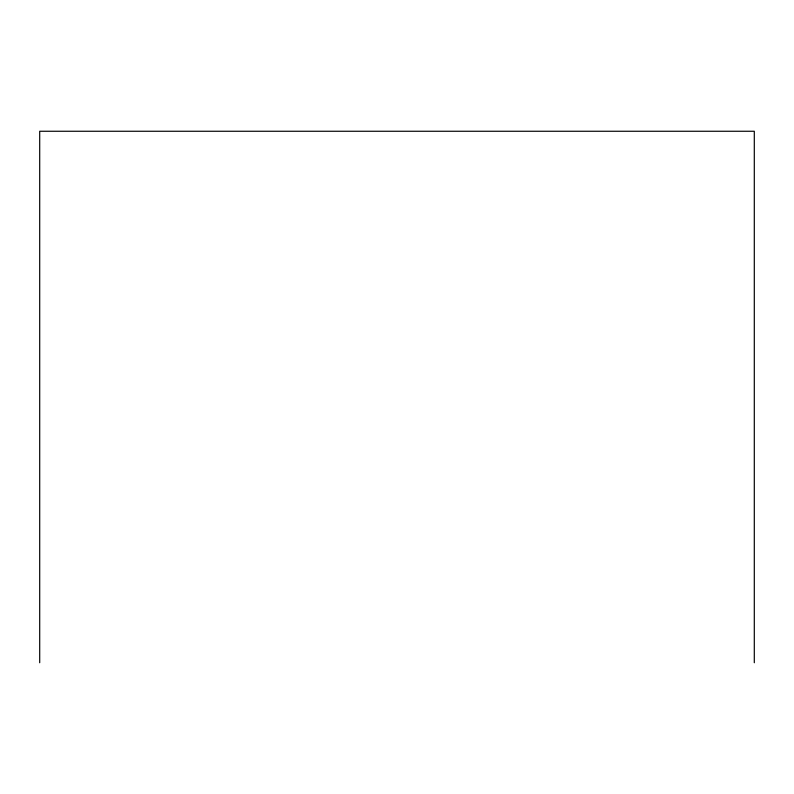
<?xml version="1.0" encoding="UTF-8"?>
<svg xmlns="http://www.w3.org/2000/svg" width="794" height="794" viewBox="0 0 794 794"><rect width="100%" height="100%" fill="white"/><g stroke="black" fill="none" stroke-linecap="round" stroke-linejoin="round"><path stroke-width="1.19" d="M754.3 662.742L754.3 131.258L39.7 131.258L39.7 662.742"/></g></svg>
